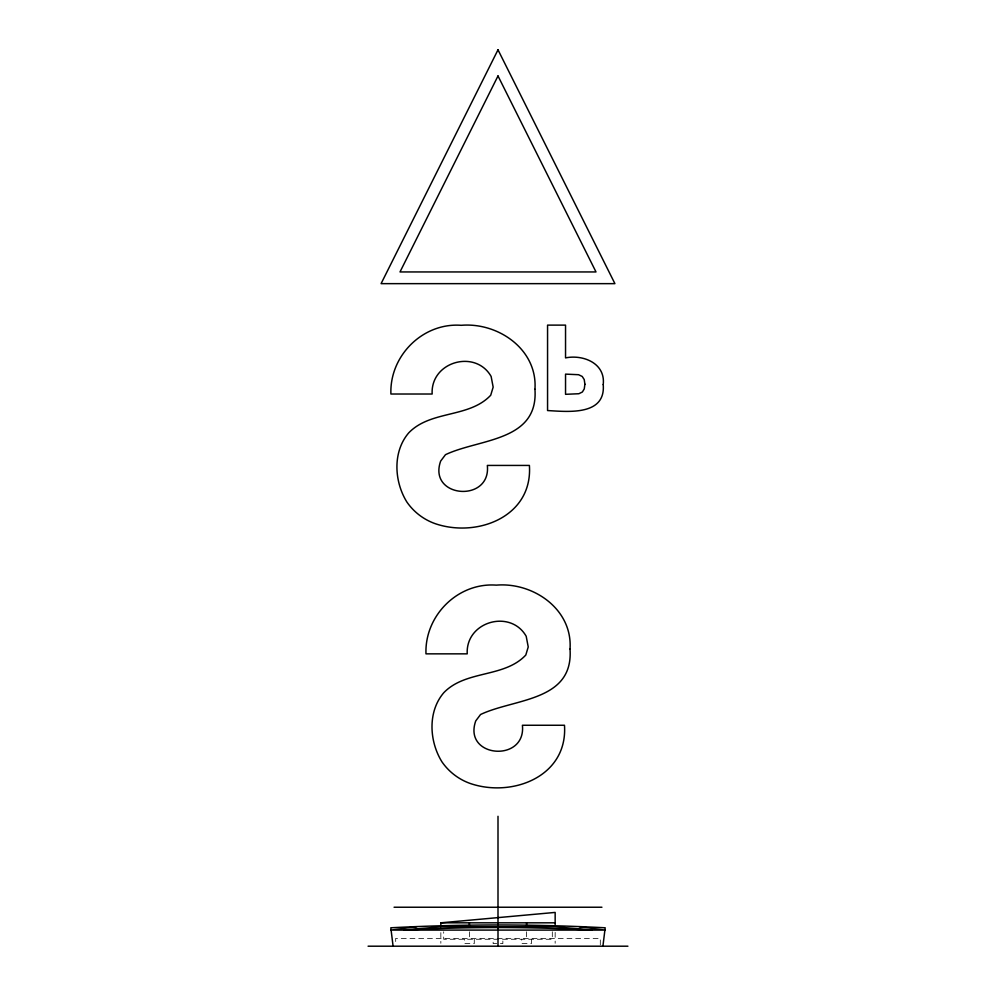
<?xml version="1.0" encoding="UTF-8"?>
<svg xmlns="http://www.w3.org/2000/svg" width="996" height="996" viewBox="0 0 996 996"><rect width="100%" height="100%" fill="white"/><g stroke="black" fill="none" stroke-linecap="round" stroke-linejoin="round"><path stroke-width="0.75" stroke-dasharray="4.98 3.74" d="M496.743 943.598L493.145 943.598L493.145 939.265M500.428 943.598L502.856 943.598L502.856 939.265M600.314 944.905L600.314 938.406L395.686 938.406L395.686 944.905M555.158 932.381L555.158 943.274M552.307 931.795L552.307 939.265L443.693 939.265L443.693 931.795M531.428 939.265L531.428 943.598L521.73 943.598L521.73 939.265M526.585 931.795L526.585 939.265M474.27 939.265L474.27 943.598L464.572 943.598L464.572 939.265M469.415 931.795L469.415 939.265M440.842 932.63L440.842 943.274"/><path stroke-width="1.49" d="M602.916 946.2L605.182 927.786C533.794 924.039 462.206 924.039 390.818 927.786L393.084 946.2M416.801 926.716L390.818 930.09L605.182 930.09L579.199 926.716M440.842 925.745L440.842 922.819L555.158 912.423L555.158 926.243M394.067 907.232L601.933 907.232M440.842 922.819L555.158 922.819M368.084 946.2L627.916 946.2M526.585 922.819L526.585 925.807M498 816.284L498 946.2M469.415 922.819L469.415 925.807M603.227 384.581C605.842 416.042 567.596 411.659 547.563 410.551L547.563 325.119L565.541 325.119L565.541 357.888C583.345 354.302 605.668 363.403 603.227 384.581M534.952 389.287C538.612 441.689 479.313 438.576 445.473 454.686L440.655 461.086C427.533 498.137 491.252 503.167 487.343 465.431L529.399 465.431C532.922 516.7 477.096 538.077 435.04 523.61A57.843 57.843 0 0 1 406.916 502.084C394.179 481.653 392.399 451.835 408.758 432.837C430.77 410.028 469.141 418.195 490.729 395.225L493.157 387.12L491.128 376.451C475.515 348.961 430.446 361.585 432.152 394.018L390.905 394.018C389.473 355.809 422.814 322.443 461.235 325.306C498.187 322.181 537.703 349.484 534.952 389.287M570.023 649.106C573.684 701.508 514.384 698.408 480.558 714.505L475.739 720.917C462.605 757.968 526.324 762.986 522.414 725.262L564.483 725.262C567.994 776.531 512.168 797.908 470.124 783.441A57.843 57.843 0 0 1 441.987 761.903C429.251 741.472 427.471 711.667 443.83 692.668C465.842 669.86 504.225 678.015 525.801 655.044L528.229 646.952L526.199 636.282C510.599 608.793 465.53 621.417 467.224 653.849L425.977 653.849C424.545 615.64 457.886 582.274 496.307 585.138C533.258 582.013 572.787 609.303 570.023 649.106M584.901 384.219L584.266 388.901L582.374 392.001L578.863 393.731L565.541 394.316L565.541 374.123L578.564 374.708L582.224 376.463L584.229 379.576L584.901 384.219M498 49.8L381.082 283.648L614.918 283.648L498 49.8M498 75.945L399.994 271.945L596.006 271.945L498 75.945M440.842 926.716L403.816 930.09A1736.825 1736.825 0 0 1 592.184 930.09L555.158 926.716L440.842 926.716"/></g></svg>
